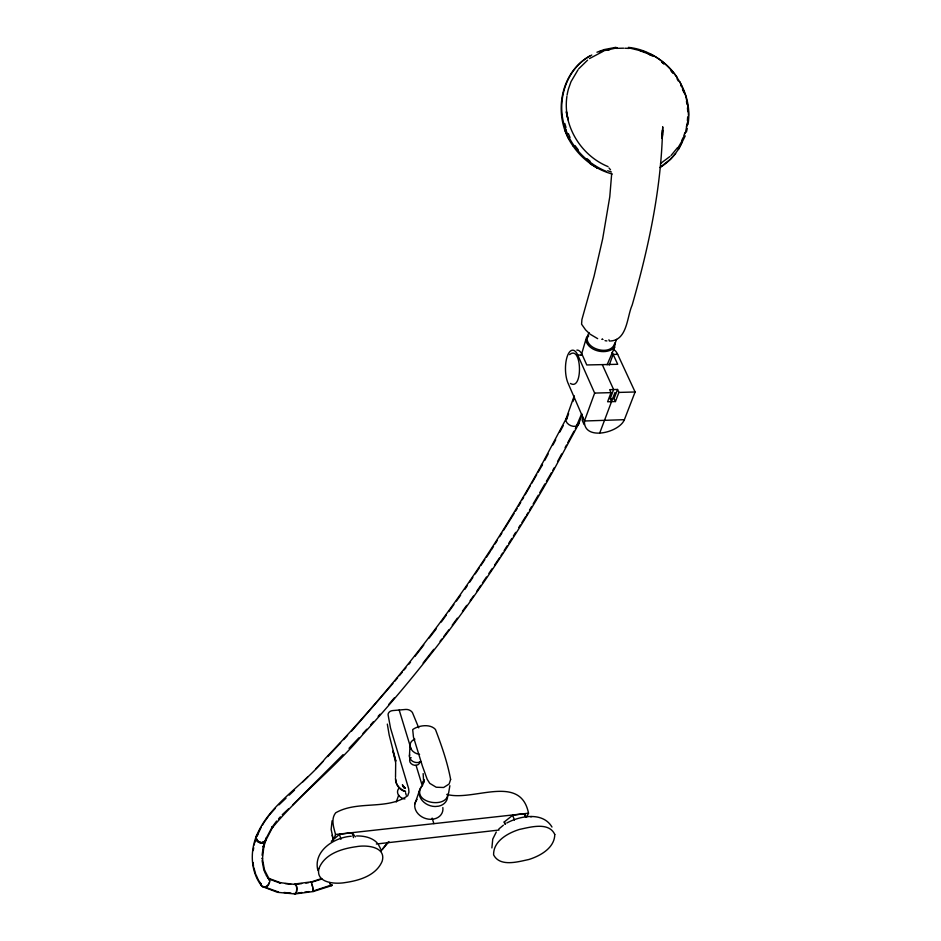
<?xml version="1.0" encoding="UTF-8"?>
<svg xmlns="http://www.w3.org/2000/svg" width="941" height="941" viewBox="0 0 941 941"><rect width="100%" height="100%" fill="white"/><g stroke="black" fill="none" stroke-linecap="round" stroke-linejoin="round"><path stroke-width="1.41" d="M688.447 115.437L688.342 111.285M662.276 137.998L662.735 127.011L662.276 137.998L662.546 129.964C661.194 189.447 648.431 248.095 632.164 305.119C626.941 316.529 627.482 340.019 610.509 341.007M262.08 855.251L263.409 845.947L263.174 846.971L265.315 840.184A4.646 3.952 18.6 0 1 261.869 842.524M423.685 782.853L423.156 773.584M409.417 756.164L410.041 745.331M331.997 884.775L331.785 885.61L313.153 891.539L295.015 893.95L277.607 892.339L262.045 886.434A4.952 3.905 -53.7 0 1 260.88 883.423M662.123 138.456L662.429 134.163M687.4 120.53L687.695 116.755M688.012 124.494C694.105 88.042 664.934 51.073 628.388 47.379M688.236 118.848L685.236 133.563M449.869 785.711L448.575 793.251M332.079 820.775L331.15 829.433L333.432 840.313M253.235 850.582L253.717 847.77M589.078 332.773C579.08 347.5 610.309 357.615 614.626 343.653M686.448 126.717L686.954 124.271M254.199 844.971L254.446 843.948M686.412 131.987L687.295 128.435M582.738 417.028L582.232 420.274L584.079 424.556M422.697 785.206L424.062 780.089M423.285 783.088L423.626 781.842M581.279 355.18L586.396 337.725L588.054 335.925M607.098 364.79L614.626 347.288L614.932 342.842M256.152 836.655C249.988 852.57 250.847 871.707 261.375 885.622M254.811 842.771L256.27 838.031M265.797 840.36L263.656 847.135L263.915 846.006L262.421 859.18L262.339 858.016L264.48 870.178L264.056 869.119L269.349 879.353M334.326 838.184L335.537 834.479C333.784 827.527 330.62 819.129 335.678 812.812C357.509 800.203 387.022 810.401 407.759 795.71L408.947 792.193L408.665 788.723L390.527 728.122L388.068 714.654A6.246 4.858 17.1 0 1 392.703 710.584L405.642 709.455A6.222 4.834 17.6 0 1 412.405 712.513L418.733 727.852M414.875 803.932L419.31 791.052M683.672 136.245L684.883 132.728M396.255 802.026L398.69 795.169M574.245 395.808L566.035 418.933L541.381 465.313L541.957 464.278C482.698 571.011 410.076 670.357 325.386 758.328C303.99 785.464 269.702 803.32 256.246 836.431M568.611 413.734L566.67 419.18A6.128 4.082 23.7 0 1 567.2 418.251M572.951 401.489L574.41 397.396M575.351 428.673L581.562 414.016M582.197 414.252L578.715 423.862L552.802 471.7C499.377 566.164 435.707 654.854 362.426 734.933C334.714 768.15 299.697 794.651 272.231 827.868L272.796 826.916L265.821 840.301M624.389 419.686L584.455 420.992L568.011 383.081A18.996 7.457 89.2 0 1 567.282 356.321A18.996 7.457 89.2 0 1 577.774 355.11L594.641 393.079L584.455 420.992C583.502 441.235 619.166 432.872 624.389 419.686L635.104 391.985L617.649 354.334A18.855 7.775 89.4 0 0 614.003 349.864M614.25 345.7L616.555 339.395M609.262 365.014L613.156 354.416A18.867 7.74 89.4 0 0 612.05 352.416M611.027 392.632L607.604 401.772L615.438 401.548L618.896 392.421L617.543 389.456L609.674 389.668L611.027 392.632L594.641 393.079M611.521 401.666L610.191 398.702L613.614 389.562L602.287 364.626M599.793 432.848L614.955 392.526M615.438 401.548L614.097 398.584L617.543 389.456M269.22 882.752L268.091 884.846A4.764 3.764 -53.7 0 1 266.232 886.316M685.248 135.892L678.461 149.525M256.728 836.62L261.151 827.374M265.856 838.996L272.325 826.692L271.82 827.551L276.63 821.011M424.156 780.018L423.156 782.194L423.897 780.583M526.819 816.847L528.524 813.224C520.526 773.208 473.194 801.779 446.834 794.392M682.343 140.468L677.932 147.878M682.096 142.091C677.532 152.56 669.698 161.605 659.923 167.533M681.625 140.715L683.26 137.421M311.095 882.023L321.634 878.541M544.721 460.431L548.156 453.985M552.955 444.964L555.696 439.8M559.813 432.072L563.247 425.626M552.779 470.394L554.143 467.865M557.566 461.549L561.671 453.962M565.094 447.634L566.458 445.105M567.823 442.576L573.975 431.201M541.981 465.583L542.498 464.654L538.158 472.182M518.585 506.07L520.761 502.306M522.208 499.8L523.655 497.283M525.113 494.778L530.183 485.991M531.63 483.474L536.711 474.687M262.515 825.034L263.88 822.681M526.513 515.256L527.983 512.751M529.454 510.234L531.665 506.47M533.135 503.964L538.287 495.178M539.758 492.672L544.898 483.886M546.38 481.369L551.52 472.582M491.237 550.097L493.519 546.427M495.048 543.992L497.33 540.322M499.612 536.664L501.906 533.006M503.423 530.559L514.092 513.468M515.609 511.022L517.138 508.587M421.756 786.3C410.605 802.697 447.081 809.378 448.01 793.91M313.059 891.056L331.761 884.905M501.024 555.543L502.576 553.096M504.117 550.661L507.199 545.78M508.752 543.333L511.833 538.452M513.386 536.005L515.703 532.347M518.785 527.466L520.338 525.019M521.879 522.584L525.737 516.48M496.272 832.044L492.755 839.078L491.884 847.923M464.819 589.395L467.218 585.831M469.63 582.256L472.829 577.492M475.229 573.916L479.228 567.964M480.827 565.576L484.827 559.624M486.426 557.237L490.437 551.285M677.508 147.666L671.004 155.571M476.746 591.289L480.804 585.337M482.427 582.961L486.473 577.009M488.908 573.434L492.143 568.67M494.578 565.094L499.448 557.954M577.997 69.834L570.999 81.691L568.482 88.866A57.542 50.673 70.9 0 0 567.094 95.112M441.294 622.025L446.328 615.038M448.857 611.544L453.891 604.545M456.42 601.052L460.62 595.23M264.397 821.834L268.55 816.129M448.845 629.823L443.611 636.751M452.245 625.165L457.35 618.178M462.454 611.191L466.701 605.369M470.1 600.711L473.511 596.053M587.36 337.678L588.69 335.913M414.969 656.406L423.803 644.973M429.096 638.116L436.165 628.976M423.097 663.017L433.801 649.314M440.047 641.315L441.835 639.033M382.599 848.9L387.704 842.371M388.951 841.583L380.929 851.158M569.623 354.628C581.973 344.147 583.22 391.385 570.434 383.446M392.938 683.472L351.511 731.169M394.797 681.225L397.584 677.849M399.431 675.603L402.219 672.239M404.065 669.98L405.924 667.734M408.712 664.37L410.558 662.111M394.279 697.94L388.633 704.574M269.373 814.977L275.219 808.39M362.955 733.498L366.755 729.216M370.566 724.923L373.412 721.712M378.164 716.36L380.07 714.219M614.626 347.288C606.839 355.58 587.996 351.311 585.702 339.854M278.501 818.917L280.371 816.835M675.626 153.595L670.533 159.229L660.523 166.957M578.703 68.811L587.584 60.153M327.774 756.576L340.63 742.814M343.594 739.638L347.558 735.403M343.042 754.67L292.663 804.978M349.029 748.318L359.003 737.744M302.696 781.983L307.707 776.925M315.753 768.821L322.775 761.74M286.017 798.191L278.948 804.873M289.216 795.145L294.533 790.087M282.241 814.741L288.664 808.754M498.859 828.986L503.376 825.21M669.898 156.524L660.535 163.511M331.303 841.242L339.513 834.349L352.04 832.656L355.416 836.808M505.046 824.375L504.211 821.987L512.704 815.259L524.396 813.671L526.254 816.753M590.113 55.825C563.471 70.751 554.672 107.098 567.576 133.951M589.489 58.577L602.652 51.637M591.795 55.025C559.025 71.398 552.308 117.402 572.951 145.867M506.787 822.999C520.138 815.788 542.863 811.518 551.979 827.045M603.381 50.861L617.355 47.732M596.935 52.237L604.216 49.579L615.943 47.309M311.283 882.34L321.787 879.012M607.451 50.238L609.862 49.544M599.088 51.779L605.169 50.038M351.252 836.231C334.231 837.325 312.812 851.064 317.917 870.554M297.791 893.08L301.955 892.527M304.731 892.162L308.895 891.609M499.012 830.044L376.341 844.018M297.591 884.14L301.696 883.599M305.813 883.058L308.542 882.705M335.537 834.479L528.524 813.224M616.355 48.356L623.648 48.191M530.442 816.694L531.771 816.635M356.604 835.961C363.896 835.82 371.801 837.408 377.094 842.783M610.191 398.702L614.097 398.584M618.896 392.421L635.104 391.985M577.774 355.11L582.326 355.016L586.772 364.955L617.708 364.296L613.156 354.416L617.649 354.334M624.93 48.238L628.776 48.403M283.994 892.48L290.875 893.091M285.205 883.611L290.722 884.117M629.176 47.944L645.608 51.99M605.028 340.666L606.886 340.936M278.489 891.997L264.515 887.01M262.951 886.975L265.162 887.14A5.293 4.176 -53.7 0 0 268.397 885.116L269.855 881.552A4.952 3.905 -53.7 0 0 268.679 878.541L267.773 878L280.571 882.752L279.748 882.611L295.85 884.564A4.881 1.929 89.4 0 1 296.921 888.786L296.697 891.303A5.128 2.023 89.4 0 1 295.015 893.95L294.015 893.374M612.168 174.026C596.229 169.615 582.103 159.394 572.834 145.702M607.663 170.744L611.427 172.027M405.571 791.616C399.384 790.334 395.208 784.088 395.491 777.913M640.092 50.814L646.832 53.296M268.82 878.929L280.418 883.234M597.664 338.654L590.019 334.137L585.596 329.891L581.585 324.21L581.903 319.564L594.065 276.219L602.675 238.791L609.78 196.775L611.662 173.932M608.039 166.616C585.69 157.488 569.399 135.798 566.553 111.861L568.011 119.73L567.341 115.837M403.43 787.382L404.948 788.111L402.372 784.794L404.254 788.017M606.392 171.427C590.513 164.934 577.092 152.901 569.187 137.645M647.408 53.496L650.901 55.284M648.184 53.79L652.819 56.248M650.996 54.331C661.499 59.601 670.662 67.564 677.132 77.385M262.386 886.034L263.186 886.528M586.89 158.606L590.042 161.182M663.781 63.8L661.652 61.941L663.64 63.694M295.321 884.599L295.756 885.01A4.387 1.729 89.4 0 1 296.721 888.81L296.521 891.068A4.611 1.823 89.4 0 1 295.462 893.256M670.945 70.893L672.944 73.045L672.345 72.375M404.877 787.982L403.207 786.064L404.948 788.111M608.992 167.98L610.521 169.792M574.998 145.573L578.292 149.913M258.846 880.694L261.045 884.152M504.211 821.987L505.493 824.022M265.985 874.918L268.209 878.482M677.026 78.738L678.32 81.02M680.919 85.572L681.366 86.396M378.4 844.536L380.976 849.535M679.92 81.855L685.801 96.017L687.895 106.627M329.609 882.493L330.091 883.717A5.034 1.023 68.7 0 0 331.785 885.61M568.388 133.716L570.023 137.445M256.07 874.848L258.116 879.541M568.693 138.668L565.023 130.152L568.141 137.515M312.73 890.468L313.153 891.539L312.8 887.845M264.092 870.472L265.515 873.813M682.46 89.183L683.989 92.783M608.909 339.795L609.45 341.077M255.564 873.683L253.858 867.708M524.396 813.671L525.678 817.247M512.704 815.259L514.398 820.034M564.718 126.2L565.894 129.999M399.184 710.02L410.946 748.577M416.051 765.327L421.98 784.77M432.154 818.094L433.848 823.646M564.8 123.53L565.976 127.4M352.04 832.656L353.498 837.619M339.513 834.349L340.948 839.325M332.114 835.314L332.855 838.113M405.606 792.863L406.206 795.145M263.68 869.131L262.092 860.615M312.083 884.281L312.871 887.975M312.588 886.716L311.189 881.858L294.851 883.999A5.128 2.023 89.4 0 0 294.345 884.222M566.223 111.85L567.188 116.625M387.327 724.088L389.186 735.027L395.867 761.245L392.985 751.118L395.69 762.822L395.526 777.125M312.977 888.892L313.094 889.798M253.105 862.509L253.529 866.461M419.886 761.704A5.234 4.152 18.5 0 1 412.758 764.739A5.234 4.152 18.5 0 1 411.146 757.646M404.924 798.944A7.622 6.14 18.6 0 1 398.478 795.051A7.622 6.14 18.6 0 1 398.572 788.805M686.448 101.51A57.295 50.308 71.5 0 1 686.918 104.039M687.448 107.862A57.295 50.308 71.5 0 1 687.73 111.685M566.658 111.944A57.542 50.673 70.9 0 1 566.894 96.382M405.348 791.275A13.35 10.68 18.6 0 1 395.761 779.548M578.856 422.662A6.799 4.54 23.7 0 1 570.964 425.732A6.799 4.54 23.7 0 1 566.635 417.91M578.08 423.615A6.128 4.082 23.7 0 1 576.68 425.261M257.705 834.667A5.164 4.352 22.3 0 0 256.705 840.219A5.164 4.352 22.3 0 0 262.868 842.713A5.164 4.352 22.3 0 0 265.997 838.031A5.164 4.387 18.6 0 1 262.821 842.83A5.164 4.387 18.6 0 1 256.611 840.454A5.164 4.387 18.6 0 1 257.622 834.879M265.35 840.113A4.646 3.917 22.3 0 1 261.927 842.395M260.739 842.336A4.646 3.917 22.3 0 1 259.575 842.007M258.504 841.43A4.646 3.917 22.3 0 1 256.575 838.678M260.669 842.501A4.646 3.952 18.6 0 1 256.47 838.902M268.95 879.67A4.446 3.505 -53.7 0 1 269.314 880.588M330.55 884.246A4.529 0.929 68.7 0 1 330.079 883.458M331.608 885.152A4.529 0.929 68.7 0 1 331.338 885.128M420.827 761.469A6.822 5.399 18.5 0 1 412.723 761.351A6.822 5.399 18.5 0 1 409.664 754.776M419.568 754.364A9.763 7.681 18.5 0 1 410.347 747.425A9.763 7.681 18.5 0 1 414.887 739.179M442.846 807.543A14.409 11.621 19.9 0 1 434.083 818.964L430.496 819.317A14.409 11.621 19.9 0 1 416.804 812.154A14.409 11.621 19.9 0 1 417.075 799.403M447.516 794.722A14.538 11.657 19.9 0 1 438.718 806.166L435.095 806.519A14.538 11.657 19.9 0 1 420.968 798.815A14.538 11.657 19.9 0 1 422.25 785.759M576.845 350.123A18.985 7.493 89.2 0 1 582.326 355.016M554.778 834.467C554.602 848.029 540.252 855.922 528.818 859.509C517.997 861.78 500.012 867.202 493.613 854.899C493.166 841.101 507.999 832.997 519.479 829.421C530.277 827.163 548.932 821.622 554.778 834.467M450.621 779.419L449.128 784.006L443.634 787.488L436.224 787.241L429.778 783.371L427.202 779.277L422.403 766.045L413.464 737.085L412.687 729.581C418.498 725.335 430.166 723.57 435.448 729.463C441.623 745.625 447.457 762.363 450.621 779.419M318.928 868.543C315.494 883.152 335.361 884.34 345.206 882.564C359.344 880.553 376.153 875.542 382.187 861.191C386.457 846.547 366.32 844.795 356.439 846.665C342.089 848.629 324.657 853.675 318.928 868.543M602.734 339.383L602.111 339.242L602.734 339.383M597.711 168.251L589.736 163.252L597.711 168.251"/></g></svg>
